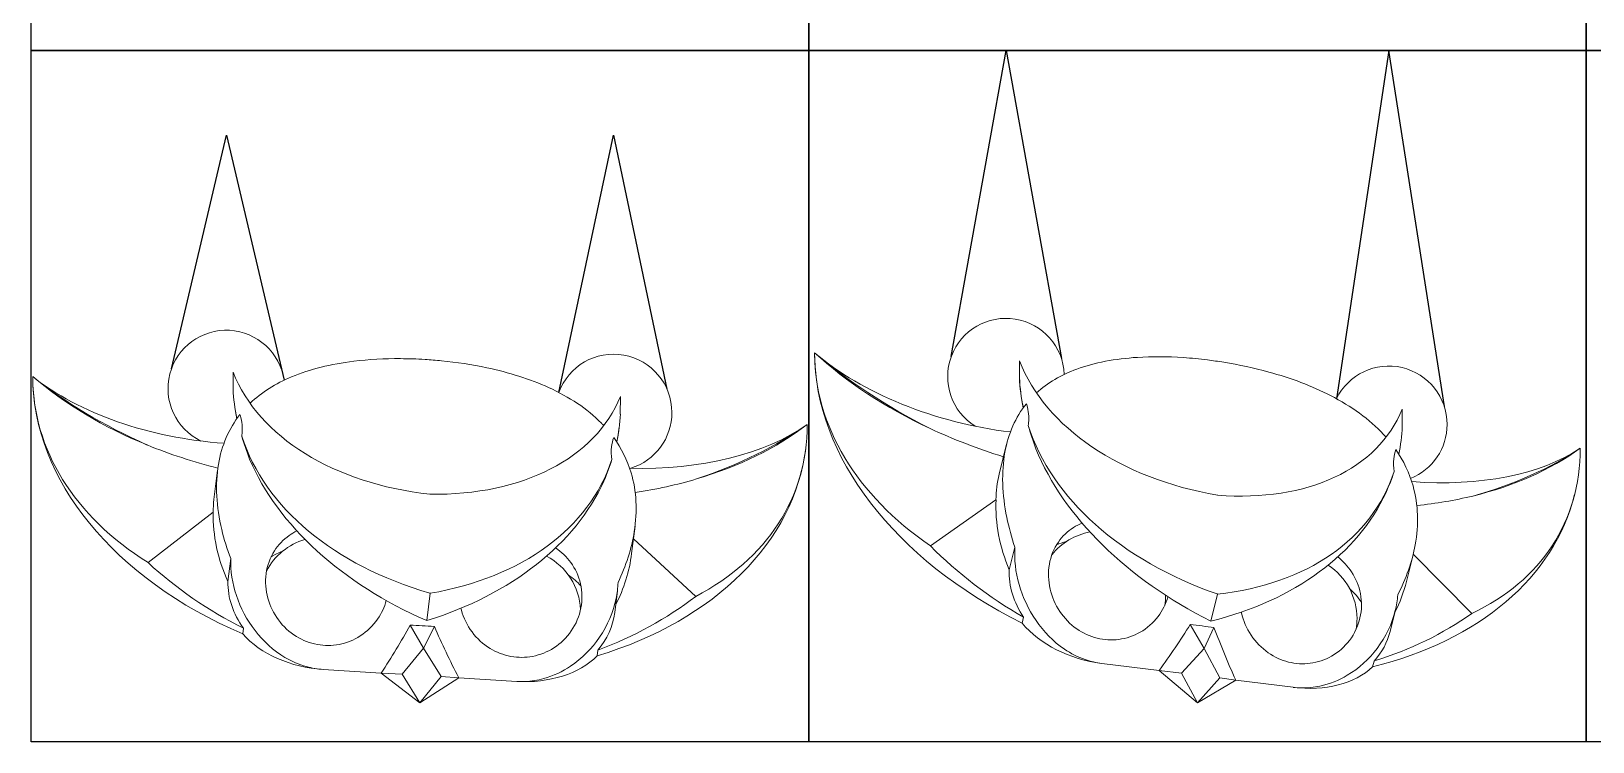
# Model space of a CAD drawing. Header units: inches. Extents: x -100 to 120, y -116 to 15.
# Drawn here: x -77.69 to -37.52, y -116.07 to -97.79 of the extents above; entities that cross this region are included whole.
import ezdxf

# ---------------------------------------------------------------- set-up
doc = ezdxf.new("R2010")
doc.units = ezdxf.units.IN
doc.header["$MEASUREMENT"] = 0

msp = doc.modelspace()

# ---------------------------------------------------------------- linework, layer by layer
for p, q in [((-54.022, -106.159), (-52.615, -98.293)), ((-52.615, -98.293), (-51.19, -106.211)), ((-42.767, -98.293), (-44.114, -107.247)), ((-41.338, -107.45), (-42.767, -98.293)), ((-74.085, -106.482), (-72.672, -100.466)), ((-72.672, -100.466), (-71.187, -106.771)), ((-64.119, -107.086), (-62.71, -100.466)), ((-62.71, -100.466), (-61.337, -106.997))]:
    msp.add_line(p, q)
at = {"color": 0, "linetype": 'Continuous', "lineweight": 0, "extrusion": (1.3e-15, 0.707107, 0.707107)}
for p, q in [((-52.269, -106.71), (-52.268, -106.276)), ((-72.499, -107), (-72.498, -106.565)), ((-62.536, -107.191), (-62.537, -107.642)), ((-42.42, -107.513), (-42.421, -107.964)), ((-62.565, -107.976), (-62.566, -107.98)), ((-52.599, -108.418), (-52.791, -109.189)), ((-57.766, -108.516), (-57.767, -108.521)), ((-72.897, -109.082), (-72.99, -109.835)), ((-54.557, -111.033), (-52.873, -109.845)), ((-37.983, -109.693), (-37.988, -109.713)), ((-74.686, -111.461), (-73.01, -110.169)), ((-62.159, -110.527), (-62.247, -111.232)), ((-62.2, -110.854), (-60.598, -112.333)), ((-52.532, -111.648), (-52.387, -111.066)), ((-42.143, -111.262), (-42.313, -111.945)), ((-42.138, -111.242), (-40.63, -112.77)), ((-72.63, -111.95), (-72.557, -111.361)), ((-67.517, -112.955), (-67.43, -112.253)), ((-62.612, -112.19), (-62.681, -112.749)), ((-47.344, -112.972), (-47.171, -112.277)), ((-52.199, -113.018), (-52.162, -112.87)), ((-42.604, -112.711), (-42.734, -113.231)), ((-72.251, -113.298), (-72.232, -113.148)), ((-67.604, -113.66), (-67.941, -113.068)), ((-67.321, -113.106), (-67.604, -113.66)), ((-47.517, -113.668), (-47.878, -113.054)), ((-47.265, -113.131), (-47.517, -113.668)), ((-68.146, -114.335), (-67.604, -113.66)), ((-67.604, -113.66), (-67.149, -114.396)), ((-48.097, -114.308), (-47.517, -113.668)), ((-47.517, -113.668), (-47.112, -114.431)), ((-63.113, -113.712), (-63.131, -113.862)), ((-48.676, -114.242), (-50.153, -114.057)), ((-43.146, -113.994), (-43.183, -114.142)), ((-68.687, -114.303), (-70.182, -114.21)), ((-68.146, -114.335), (-68.687, -114.303)), ((-68.687, -114.303), (-67.691, -115.071)), ((-67.691, -115.071), (-68.146, -114.335)), ((-67.149, -114.396), (-67.691, -115.071)), ((-67.691, -115.071), (-66.695, -114.426)), ((-66.695, -114.426), (-67.149, -114.396)), ((-65.201, -114.518), (-66.695, -114.426)), ((-48.097, -114.308), (-48.676, -114.242)), ((-48.676, -114.242), (-47.691, -115.071)), ((-47.691, -115.071), (-48.097, -114.308)), ((-47.112, -114.431), (-47.691, -115.071)), ((-46.706, -114.487), (-47.112, -114.431)), ((-47.691, -115.071), (-46.706, -114.487)), ((-45.229, -114.671), (-46.706, -114.487))]:
    msp.add_line(p, q, dxfattribs=at)
for points in [[(-77.691, -80.515), (-57.691, -80.515), (-57.691, -98.293), (-77.691, -98.293)], [(-57.691, -80.515), (-37.691, -80.515), (-37.691, -98.293), (-57.691, -98.293)], [(-37.691, -80.515), (-17.691, -80.515), (-17.691, -98.293), (-37.691, -98.293)], [(-77.691, -98.293), (-57.691, -98.293), (-57.691, -116.071), (-77.691, -116.071)], [(-57.691, -98.293), (-37.691, -98.293), (-37.691, -116.071), (-57.691, -116.071)], [(-37.691, -98.293), (-17.691, -98.293), (-17.691, -116.071), (-37.691, -116.071)]]:
    msp.add_lwpolyline(points, close=True)
at = {"color": 0, "linetype": 'Continuous', "lineweight": 0}
for centre, radius, start, end in [((-52.615, -106.679), 1.5, 2.2215, 238.1559), ((-72.672, -106.985), 1.5, 8.2104, 244.1852), ((-62.71, -107.601), 1.5, 0, 159.9233), ((-42.767, -107.907), 1.5, 0, 153.8852), ((-62.71, -107.601), 1.5, 287.1903, 0), ((-42.767, -107.907), 1.5, 291.9888, 0), ((-70.182, -112.442), 1.644, 106.484, 152.3717), ((-50.153, -112.29), 1.644, 100.5613, 141.2608), ((-65.201, -112.751), 1.644, 2.9539, 62.2095), ((-45.229, -112.904), 1.644, 0, 56.7954), ((-50.153, -112.29), 1.644, 350.4738, 359.5039), ((-45.229, -112.904), 1.644, 350.4738, 0)]:
    msp.add_arc(centre, radius, start, end, dxfattribs=at)
for centre, major_axis, ratio, start_param, end_param in [((-47.691, -107.293), (-9.703, 2.42), 0.696364, 0.171934, 1.267282), ((-47.357, -105.955), (-10.181, -0.213), 0.69433, 6.268686, 7.054085), ((-52.745, -104.55), (6.117, -1.297), 0.55446, 3.937362, 4.869004), ((-47.952, -103.034), (-12.234, 2.594), 0.55446, 0.79577, 1.119659), ((-47.357, -100.652), (-12.726, -0.266), 0.69433, 0.629002, 0.952892), ((-45.3, -104.866), (-7.213, -0.224), 0.693038, 0.240717, 1.286188), ((-67.691, -107.293), (-9.924, 1.228), 0.704416, 0.086936, 1.182284), ((-67.524, -105.94), (-10.082, -1.417), 0.691003, 6.18634, 6.971738), ((-72.737, -104.862), (6.216, -0.655), 0.562869, 3.861874, 4.772473), ((-67.822, -103.047), (-12.432, 1.311), 0.562869, 0.720281, 1.044171), ((-67.524, -100.636), (-12.602, -1.772), 0.691003, 0.546655, 0.870545), ((-65.571, -104.727), (-7.134, -1.074), 0.689316, 0.158817, 1.204289), ((-43.061, -107.649), (-9.077, 2.263), 0.696364, 0.203523, 0.319168), ((-42.736, -106.347), (-9.535, -0.296), 0.693038, 0.010103, 0.126804), ((-63.184, -107.367), (-9.284, 1.149), 0.704416, 0.118525, 0.23357), ((-63.021, -106.05), (-9.431, -1.42), 0.689316, 6.211389, 6.327776), ((-69.231, -104.491), (6.703, -2.679), 0.667448, 5.235707, 6.278652), ((-71.685, -105.515), (8.845, -3.535), 0.667448, 0.113548, 0.225261), ((-48.919, -104.406), (6.364, -3.396), 0.648958, 5.308359, 6.351304), ((-71.848, -106.832), (9.282, -1.148), 0.704416, 6.224861, 6.283185), ((-62.776, -105.478), (6.216, -0.655), 0.562869, 4.848556, 5.716464), ((-67.524, -105.94), (-9.478, 3.689), 0.669531, 2.611145, 3.396543), ((-67.822, -103.047), (-12.432, 1.311), 0.562869, 2.250982, 2.574872), ((-67.524, -100.636), (-11.847, 4.612), 0.669531, 2.429152, 2.753042), ((-47.357, -100.652), (-12.726, -0.266), 0.69433, 0.952892, 1.12492), ((-42.736, -106.347), (-9.535, -0.296), 0.693038, 0.197643, 1.064462), ((-51.301, -105.28), (8.397, -4.481), 0.648958, 0.186568, 0.297912), ((-67.524, -100.636), (-12.602, -1.772), 0.691003, 0.870545, 1.036285), ((-63.021, -106.05), (-9.431, -1.42), 0.689316, 0.115744, 0.982563), ((-63.184, -107.367), (-9.284, 1.149), 0.704416, 0.391585, 1.17419), ((-71.685, -105.515), (8.845, -3.535), 0.667448, 5.456541, 6.322959), ((-67.691, -107.293), (-9.924, 1.228), 0.704416, 2.13318, 3.141593), ((-43.061, -107.649), (-9.077, 2.263), 0.696364, 0.476583, 1.259187), ((-42.897, -105.778), (6.117, -1.297), 0.55446, 4.946384, 5.791953), ((-47.357, -105.955), (-9.007, 4.708), 0.65137, 2.684373, 3.469772), ((-47.952, -103.034), (-12.234, 2.594), 0.55446, 2.32647, 2.65036), ((-47.357, -100.652), (-11.258, 5.885), 0.65137, 2.502381, 2.826271), ((-47.357, -109.785), (5.515, 0.115), 0.69433, 2.95516, 3.127094), ((-51.301, -105.28), (8.397, -4.481), 0.648958, 5.529193, 6.395611), ((-71.848, -106.832), (9.282, -1.148), 0.704416, 5.282825, 6.065542), ((-67.524, -100.636), (-11.847, 4.612), 0.669531, 2.279715, 2.429152), ((-51.626, -106.582), (9.075, -2.263), 0.696364, 5.367823, 6.15054), ((-67.524, -109.77), (5.461, 0.768), 0.691003, 2.957811, 3.044747), ((-65.634, -105.243), (-6.692, 2.674), 0.667448, 1.568327, 1.569246), ((-47.538, -110.51), (5.145, -1.709), 0.830728, 3.37694, 3.771731), ((-45.427, -105.377), (-6.353, 3.39), 0.648958, 1.640978, 1.641898), ((-47.691, -107.293), (-9.703, 2.42), 0.696364, 2.218178, 3.141593), ((-47.357, -100.652), (-11.258, 5.885), 0.65137, 2.361835, 2.502381), ((-67.614, -110.503), (5.346, -0.881), 0.839878, 3.262312, 3.657103), ((-70.182, -112.442), (-1.985, 0.246), 0.704416, 5.352026, 5.535475), ((-67.614, -110.503), (5.346, -0.881), 0.839878, 6.014919, 6.316968), ((-47.357, -105.955), (-9.499, 3.155), 0.830728, 1.020745, 1.330695), ((-50.153, -112.29), (-1.941, 0.484), 0.696364, 5.36668, 5.51343), ((-67.524, -105.94), (-9.869, 1.626), 0.839878, 0.906117, 1.216067), ((-50.07, -111.955), (-2.375, 0.789), 0.830728, 0.235347, 0.825335), ((-70.14, -112.104), (-2.467, 0.407), 0.839878, 0.120719, 0.710707), ((-65.201, -112.751), (-1.985, 0.246), 0.704416, 3.823834, 4.072752), ((-47.538, -110.51), (5.145, -1.709), 0.830728, 6.156973, 6.346599), ((-63.173, -107.276), (-8.847, 3.536), 0.667448, 1.346601, 1.347906), ((-67.524, -105.94), (-9.869, 1.626), 0.839878, 2.166963, 2.476914), ((-43.038, -107.559), (-8.398, 4.481), 0.648958, 1.419252, 1.420558), ((-45.229, -112.904), (-1.941, 0.484), 0.696364, 3.782053, 4.058098), ((-65.159, -112.412), (-2.467, 0.407), 0.839878, 2.672324, 3.175376), ((-47.357, -105.955), (-9.499, 3.155), 0.830728, 2.281592, 2.591542), ((-50.153, -112.29), (-2.426, 0.605), 0.696364, 0.761921, 1.74273), ((-45.146, -112.569), (-2.375, 0.789), 0.830728, 2.786952, 3.205006), ((-70.182, -112.442), (-2.481, 0.307), 0.704416, 0.676924, 1.657732), ((-65.201, -112.751), (2.481, -0.307), 0.704416, 4.799325, 5.780134), ((-45.229, -112.904), (2.426, -0.605), 0.696364, 4.884323, 5.865131)]:
    msp.add_ellipse(centre, major_axis=major_axis, ratio=ratio, start_param=start_param, end_param=end_param, dxfattribs=at)
at = {"color": 0, "linetype": 'Continuous', "lineweight": 0, "extrusion": (-7e-16, 3e-15, -1)}
msp.add_open_spline([(-72.06, -107.365), (-71.767, -107.083), (-71.408, -106.858), (-70.52, -106.485), (-69.98, -106.355), (-69.007, -106.235), (-68.603, -106.213), (-67.98, -106.217), (-67.771, -106.224), (-67.56, -106.237)], degree=3, knots=[8.880958, 8.880958, 8.880958, 8.880958, 10.541402, 10.541402, 12.437753, 12.437753, 13.692559, 13.692559, 14.324597, 14.324597, 14.324597, 14.324597], dxfattribs=at)
at = {"color": 0, "linetype": 'Continuous', "lineweight": 0}
for points, knots in [([(-67.56, -106.237), (-67.42, -106.245), (-67.279, -106.257), (-66.744, -106.31), (-66.354, -106.369), (-65.404, -106.572), (-64.866, -106.739), (-63.85, -107.2), (-63.39, -107.503), (-63.004, -107.894), (-62.983, -107.915), (-62.963, -107.937)], [14.324597, 14.324597, 14.324597, 14.324597, 14.74665, 14.74665, 15.93184, 15.93184, 17.714757, 17.714757, 19.670927, 19.670927, 19.784334, 19.784334, 19.784334, 19.784334]), ([(-72.557, -111.361), (-72.653, -111.112), (-72.731, -110.863), (-72.93, -110.025), (-72.963, -109.457), (-72.793, -108.448), (-72.607, -108.018), (-72.322, -107.654)], [3.565412, 3.565412, 3.565412, 3.565412, 4.42037, 4.42037, 6.444041, 6.444041, 8.346055, 8.346055, 8.346055, 8.346055]), ([(-72.322, -107.654), (-72.319, -107.665), (-72.315, -107.676), (-72.266, -107.835), (-72.25, -107.988), (-72.27, -108.167), (-72.273, -108.189), (-72.276, -108.211)], [-1.727029, -1.727029, -1.727029, -1.727029, -1.6792943, -1.6792943, -1.0179735, -1.0179735, -0.9239678, -0.9239678, -0.9239678, -0.9239678]), ([(-52.387, -111.066), (-52.472, -110.812), (-52.542, -110.557), (-52.716, -109.708), (-52.736, -109.139), (-52.556, -108.14), (-52.37, -107.722), (-52.091, -107.375)], [3.565412, 3.565412, 3.565412, 3.565412, 4.42037, 4.42037, 6.444041, 6.444041, 8.346055, 8.346055, 8.346055, 8.346055]), ([(-52.091, -107.375), (-52.088, -107.386), (-52.084, -107.397), (-52.034, -107.56), (-52.019, -107.713), (-52.038, -107.891), (-52.042, -107.913), (-52.045, -107.935)], [-1.727029, -1.727029, -1.727029, -1.727029, -1.6792943, -1.6792943, -1.0179735, -1.0179735, -0.9239678, -0.9239678, -0.9239678, -0.9239678]), ([(-62.753, -108.812), (-62.772, -108.701), (-62.775, -108.592), (-62.753, -108.402), (-62.735, -108.322), (-62.708, -108.246)], [-1.4838967, -1.4838967, -1.4838967, -1.4838967, -1.0188714, -1.0188714, -0.6566766, -0.6566766, -0.6566766, -0.6566766]), ([(-62.708, -108.246), (-62.508, -108.521), (-62.357, -108.823), (-62.119, -109.624), (-62.094, -110.135), (-62.249, -111.104), (-62.391, -111.546), (-62.595, -111.977)], [20.296545, 20.296545, 20.296545, 20.296545, 21.615876, 21.615876, 23.516474, 23.516474, 25.083093, 25.083093, 25.083093, 25.083093]), ([(-42.631, -109.121), (-42.649, -109.008), (-42.652, -108.899), (-42.631, -108.71), (-42.613, -108.632), (-42.587, -108.557)], [-1.4838967, -1.4838967, -1.4838967, -1.4838967, -1.0188714, -1.0188714, -0.6566766, -0.6566766, -0.6566766, -0.6566766]), ([(-42.587, -108.557), (-42.388, -108.845), (-42.238, -109.156), (-42.009, -109.972), (-41.992, -110.483), (-42.168, -111.442), (-42.322, -111.875), (-42.538, -112.294)], [20.296545, 20.296545, 20.296545, 20.296545, 21.615876, 21.615876, 23.516474, 23.516474, 25.083093, 25.083093, 25.083093, 25.083093]), ([(-70.857, -110.647), (-70.926, -110.681), (-70.992, -110.72), (-71.208, -110.872), (-71.336, -111.006), (-71.548, -111.337), (-71.62, -111.536), (-71.663, -111.851), (-71.666, -111.958), (-71.651, -112.171), (-71.633, -112.276), (-71.55, -112.579), (-71.458, -112.769), (-71.206, -113.106), (-71.05, -113.251), (-70.704, -113.463), (-70.521, -113.533), (-70.145, -113.601), (-69.957, -113.601), (-69.578, -113.529), (-69.393, -113.454), (-69.049, -113.233), (-68.898, -113.085), (-68.679, -112.767), (-68.605, -112.606), (-68.559, -112.438)], [-8.559963, -8.559963, -8.559963, -8.559963, -8.315113, -8.315113, -7.711953, -7.711953, -7.021986, -7.021986, -6.67905, -6.67905, -6.340288, -6.340288, -5.695023, -5.695023, -5.057774, -5.057774, -4.47528, -4.47528, -3.910081, -3.910081, -3.309476, -3.309476, -2.659144, -2.659144, -2.102907, -2.102907, -2.102907, -2.102907]), ([(-70.182, -114.21), (-70.327, -114.201), (-70.47, -114.177), (-70.805, -114.085), (-70.99, -114.004), (-71.464, -113.724), (-71.724, -113.484), (-72.145, -112.936), (-72.307, -112.629), (-72.518, -111.997), (-72.568, -111.675), (-72.557, -111.361)], [16.342792, 16.342792, 16.342792, 16.342792, 16.780237, 16.780237, 17.384955, 17.384955, 18.43199, 18.43199, 19.47946, 19.47946, 20.510452, 20.510452, 20.510452, 20.510452]), ([(-46.56, -112.737), (-46.559, -112.744), (-46.557, -112.75), (-46.51, -112.958), (-46.427, -113.154), (-46.192, -113.506), (-46.044, -113.66), (-45.71, -113.893), (-45.533, -113.974), (-45.163, -114.066), (-44.976, -114.076), (-44.597, -114.028), (-44.41, -113.965), (-44.06, -113.766), (-43.903, -113.626), (-43.648, -113.29), (-43.557, -113.093), (-43.462, -112.68), (-43.458, -112.468), (-43.536, -112.063), (-43.614, -111.873), (-43.824, -111.557), (-43.943, -111.428), (-44.083, -111.318)], [-6.360838, -6.360838, -6.360838, -6.360838, -6.340288, -6.340288, -5.695023, -5.695023, -5.057774, -5.057774, -4.47528, -4.47528, -3.910081, -3.910081, -3.309476, -3.309476, -2.659144, -2.659144, -1.973982, -1.973982, -1.29621, -1.29621, -0.646635, -0.646635, -0.104205, -0.104205, -0.104205, -0.104205]), ([(-62.595, -111.977), (-62.6, -112.113), (-62.616, -112.249), (-62.716, -112.734), (-62.863, -113.076), (-63.269, -113.669), (-63.52, -113.926), (-64.026, -114.266), (-64.259, -114.377), (-64.665, -114.488), (-64.826, -114.514), (-65.06, -114.523), (-65.13, -114.523), (-65.201, -114.518)], [12.175897, 12.175897, 12.175897, 12.175897, 12.621964, 12.621964, 13.778568, 13.778568, 14.860529, 14.860529, 15.638488, 15.638488, 16.131596, 16.131596, 16.342792, 16.342792, 16.342792, 16.342792]), ([(-42.538, -112.294), (-42.548, -112.429), (-42.569, -112.563), (-42.685, -113.042), (-42.845, -113.375), (-43.273, -113.942), (-43.534, -114.183), (-44.052, -114.491), (-44.289, -114.588), (-44.696, -114.674), (-44.858, -114.69), (-45.09, -114.685), (-45.16, -114.68), (-45.229, -114.671)], [12.175897, 12.175897, 12.175897, 12.175897, 12.621964, 12.621964, 13.778568, 13.778568, 14.860529, 14.860529, 15.638488, 15.638488, 16.131596, 16.131596, 16.342792, 16.342792, 16.342792, 16.342792])]:
    msp.add_open_spline(points, degree=3, knots=knots, dxfattribs=at)
at = {"color": 0, "linetype": 'Continuous', "lineweight": 0, "extrusion": (0, 2e-16, -1)}
msp.add_open_spline([(-51.831, -107.098), (-51.545, -106.836), (-51.197, -106.634), (-50.335, -106.316), (-49.808, -106.219), (-48.855, -106.159), (-48.459, -106.162), (-47.846, -106.203), (-47.638, -106.223), (-47.431, -106.249)], degree=3, knots=[8.889349, 8.889349, 8.889349, 8.889349, 10.541402, 10.541402, 12.437753, 12.437753, 13.692559, 13.692559, 14.324597, 14.324597, 14.324597, 14.324597], dxfattribs=at)
at = {"color": 0, "linetype": 'Continuous', "lineweight": 0, "extrusion": (-1e-15, -2.4e-15, -1)}
msp.add_open_spline([(-47.431, -106.249), (-47.292, -106.266), (-47.153, -106.286), (-46.623, -106.372), (-46.235, -106.456), (-45.288, -106.716), (-44.749, -106.917), (-43.731, -107.441), (-43.269, -107.772), (-42.881, -108.188), (-42.859, -108.213), (-42.838, -108.237)], degree=3, knots=[14.324597, 14.324597, 14.324597, 14.324597, 14.74665, 14.74665, 15.93184, 15.93184, 17.714757, 17.714757, 19.670927, 19.670927, 19.791555, 19.791555, 19.791555, 19.791555], dxfattribs=at)
at = {"color": 0, "linetype": 'Continuous', "lineweight": 0}
for points in [[(-52.045, -107.935), (-51.989, -108.13), (-51.924, -108.331), (-51.849, -108.538)], [(-72.276, -108.211), (-72.219, -108.403), (-72.152, -108.6), (-72.074, -108.801)], [(-42.839, -109.661), (-42.758, -109.479), (-42.688, -109.298), (-42.631, -109.121)], [(-68.687, -114.303), (-68.421, -113.895), (-68.171, -113.482), (-67.941, -113.068)], [(-67.941, -113.068), (-67.734, -113.08), (-67.528, -113.093), (-67.321, -113.106)], [(-67.321, -113.106), (-67.129, -113.547), (-66.919, -113.988), (-66.695, -114.426)], [(-47.878, -113.054), (-47.674, -113.08), (-47.469, -113.105), (-47.265, -113.131)]]:
    msp.add_open_spline(points, degree=3, dxfattribs=at)
at = {"color": 0, "linetype": 'Continuous', "lineweight": 0, "extrusion": (-1.734e-13, 6.5e-14, -1)}
msp.add_open_spline([(-62.96, -109.365), (-62.88, -109.178), (-62.811, -108.993), (-62.753, -108.812)], degree=3, dxfattribs=at)
at = {"color": 0, "linetype": 'Continuous', "lineweight": 0, "extrusion": (-1e-16, -3e-16, -1)}
msp.add_open_spline([(-50.655, -110.447), (-50.734, -110.478), (-50.809, -110.517), (-51.034, -110.66), (-51.166, -110.786), (-51.386, -111.104), (-51.464, -111.298), (-51.518, -111.61), (-51.525, -111.717), (-51.518, -111.93), (-51.504, -112.037), (-51.434, -112.344), (-51.351, -112.54), (-51.116, -112.892), (-50.968, -113.046), (-50.634, -113.279), (-50.457, -113.36), (-50.087, -113.452), (-49.9, -113.462), (-49.521, -113.414), (-49.334, -113.351), (-48.984, -113.152), (-48.827, -113.012), (-48.587, -112.695), (-48.502, -112.523), (-48.451, -112.341)], degree=3, knots=[-8.58897, -8.58897, -8.58897, -8.58897, -8.315113, -8.315113, -7.711953, -7.711953, -7.021986, -7.021986, -6.67905, -6.67905, -6.340288, -6.340288, -5.695023, -5.695023, -5.057774, -5.057774, -4.47528, -4.47528, -3.910081, -3.910081, -3.309476, -3.309476, -2.659144, -2.659144, -2.051397, -2.051397, -2.051397, -2.051397], dxfattribs=at)
at = {"color": 0, "linetype": 'Continuous', "lineweight": 0, "extrusion": (1e-16, -4e-16, -1)}
msp.add_open_spline([(-66.637, -112.637), (-66.633, -112.654), (-66.628, -112.671), (-66.569, -112.887), (-66.477, -113.077), (-66.225, -113.415), (-66.069, -113.559), (-65.723, -113.771), (-65.54, -113.841), (-65.164, -113.909), (-64.976, -113.909), (-64.597, -113.837), (-64.412, -113.762), (-64.068, -113.542), (-63.917, -113.393), (-63.675, -113.041), (-63.591, -112.839), (-63.512, -112.421), (-63.515, -112.209), (-63.608, -111.809), (-63.692, -111.624), (-63.919, -111.314), (-64.05, -111.188), (-64.202, -111.085)], degree=3, knots=[-6.396532, -6.396532, -6.396532, -6.396532, -6.340288, -6.340288, -5.695023, -5.695023, -5.057774, -5.057774, -4.47528, -4.47528, -3.910081, -3.910081, -3.309476, -3.309476, -2.659144, -2.659144, -1.973982, -1.973982, -1.29621, -1.29621, -0.646635, -0.646635, -0.078873, -0.078873, -0.078873, -0.078873], dxfattribs=at)
at = {"color": 0, "linetype": 'Continuous', "lineweight": 0, "extrusion": (-1.7e-15, -1.5e-15, -1)}
msp.add_open_spline([(-50.153, -114.057), (-50.297, -114.039), (-50.438, -114.006), (-50.765, -113.894), (-50.945, -113.802), (-51.401, -113.493), (-51.647, -113.237), (-52.04, -112.665), (-52.187, -112.347), (-52.37, -111.704), (-52.408, -111.378), (-52.387, -111.066)], degree=3, knots=[16.342792, 16.342792, 16.342792, 16.342792, 16.780237, 16.780237, 17.384955, 17.384955, 18.43199, 18.43199, 19.47946, 19.47946, 20.510452, 20.510452, 20.510452, 20.510452], dxfattribs=at)
at = {"color": 0, "linetype": 'Continuous', "lineweight": 0, "extrusion": (1.345e-12, -9.055e-13, -1)}
msp.add_open_spline([(-48.676, -114.242), (-48.391, -113.851), (-48.123, -113.454), (-47.878, -113.054)], degree=3, dxfattribs=at)
at = {"color": 0, "linetype": 'Continuous', "lineweight": 0, "extrusion": (2.0032e-12, 8.264e-13, -1)}
msp.add_open_spline([(-47.265, -113.131), (-47.093, -113.583), (-46.906, -114.036), (-46.706, -114.487)], degree=3, dxfattribs=at)

doc.saveas('drawing.dxf')
